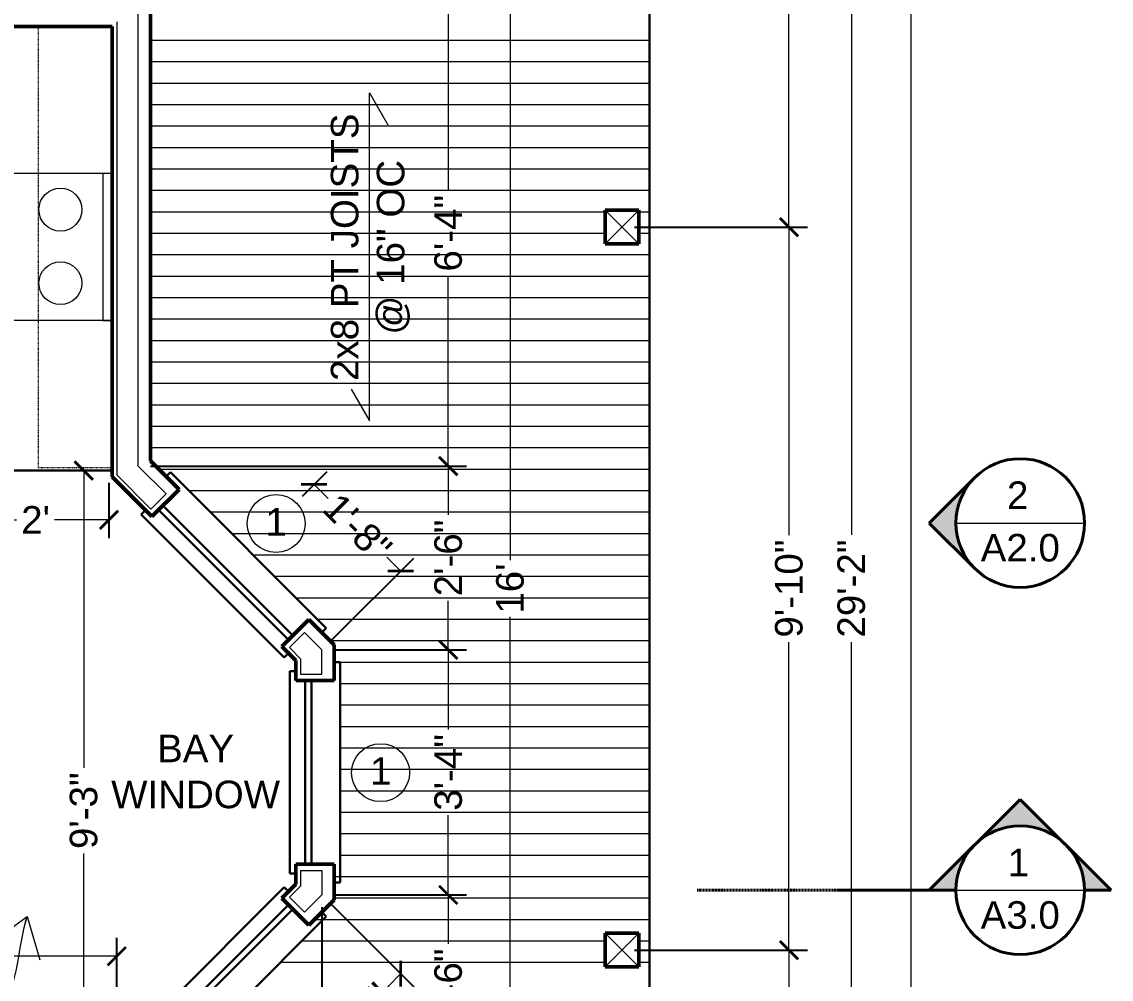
# Model space of a CAD drawing. Header units: inches. Extents: x -4969 to 16721, y 2489 to 24693.
# Drawn here: x 665 to 842.8, y 7137.5 to 7293.8 of the extents above; entities that cross this region are included whole.
import ezdxf

# ---------------------------------------------------------------- set-up
doc = ezdxf.new("R2010")
doc.units = ezdxf.units.IN
doc.header["$MEASUREMENT"] = 0
doc.linetypes.add('CENTER', pattern=[2, 1.25, -0.25, 0.25, -0.25])
doc.linetypes.add('DASHED2', pattern=[0.375, 0.25, -0.125])
doc.layers.get('0').update_dxf_attribs({"lineweight": 5})
for name, color, linetype, lineweight in [('1', 1, 'Continuous', 9), ('2', 6, 'Continuous', 20), ('3', 3, 'Continuous', 30), ('5', 4, 'Continuous', 50), ('A-DIMSx', 7, 'Continuous', 9), ('A-LINK', 7, 'Continuous', 40), ('A-SYMB', 7, 'Continuous', 20), ('A-TEXTx', 7, 'Continuous', 20)]:
    doc.layers.add(name, color=color, linetype=linetype, lineweight=lineweight)
doc.styles.get("Standard").update_dxf_attribs({"font": 'Arial.ttf'})
doc.dimstyles.get("Standard").update_dxf_attribs({"dimtxt": 3, "dimasz": 2, "dimexe": 0.03125, "dimexo": 0.0625, "dimgap": 0.03125, "dimtad": 0, "dimtoh": 1, "dimdec": 4, "dimlfac": 0.99985, "dimzin": 0, "dimdsep": 46, "dimlunit": 4, "dimtxsty": 'Standard', "dimblk": 'ARCHTICK', "dimblk1": 'ARCHTICK', "dimblk2": 'ARCHTICK', "dimcen": 0.09, "dimclrt": 256, "dimadec": 0, "dimazin": 0, "dimtfac": 1, "dimtdec": 4, "dimtofl": 0, "dimtmove": 0, "dimatfit": 3, "dimfxl": 1, "dimtolj": 1, "dimtzin": 0, "dimarcsym": 0})

# ---------------------------------------------------------------- blocks, each defined once
blk = doc.blocks.new('window plan 30')
at = {"layer": '1'}
for p, q in [((181.69, 1684.26), (181.69, 1680.76)), ((213.69, 1684.26), (213.69, 1680.76))]:
    blk.add_line(p, q, dxfattribs=at)
at = {"layer": '3'}
for p, q in [((181.19, 1685.01), (181.19, 1686.01)), ((181.19, 1686.01), (214.19, 1686.01)), ((214.19, 1686.01), (214.19, 1685.01)), ((212.69, 1683.48), (182.69, 1683.48)), ((212.69, 1682.48), (182.69, 1682.48)), ((179.69, 1677.76), (179.69, 1678.76)), ((215.69, 1677.76), (179.69, 1677.76)), ((215.69, 1678.76), (215.69, 1677.76))]:
    blk.add_line(p, q, dxfattribs=at)
at = {"layer": '5'}
for p, q in [((182.69, 1685.01), (182.69, 1678.76)), ((212.69, 1685.01), (212.69, 1678.76))]:
    blk.add_line(p, q, dxfattribs=at)
blk = doc.blocks.new('_ArchTick')
at = {"color": 0, "linetype": 'ByBlock', "lineweight": 0, "const_width": 0.15}
blk.add_lwpolyline([(-0.5, -0.5), (0.5, 0.5)], dxfattribs=at)
blk = doc.blocks.new('*D25')
at = {"layer": 'A-DIMSx', "color": 0, "lineweight": -2, "ltscale": 0.1, "transparency": 16777216}
for p, q in [((686, 7297.27), (747.71, 7297.27)), ((686, 7105.27), (747.71, 7105.27))]:
    blk.add_line(p, q, dxfattribs=at)
at = {"layer": 'A-DIMSx', "color": 0, "lineweight": 5, "ltscale": 0.1, "transparency": 16777216}
for p, q in [((744.71, 7297.27), (744.71, 7205.88)), ((744.71, 7105.27), (744.71, 7196.67))]:
    blk.add_line(p, q, dxfattribs=at)
at = {"layer": 'Defpoints', "color": 0, "ltscale": 0.1, "transparency": 16777216}
for p in [(684, 7297.27), (684, 7105.27), (744.71, 7105.27)]:
    blk.add_point(p, dxfattribs=at)
at = {"layer": 'A-DIMSx', "color": 0, "lineweight": 5, "ltscale": 0.1, "transparency": 16777216, "xscale": 3, "yscale": 3, "zscale": 3}
for p, rotation in [((744.71, 7297.27), 90), ((744.71, 7105.27), 270)]:
    blk.add_blockref('_ArchTick', p, dxfattribs=dict(at, rotation=rotation))
at = {"layer": 'A-DIMSx', "ltscale": 0.1, "transparency": 16777216, "insert": (744.71, 7201.27), "char_height": 4.5, "attachment_point": 5, "rotation": 90}
blk.add_mtext("\\A1;16'", dxfattribs=at)
blk = doc.blocks.new('*D50')
at = {"layer": 'A-DIMSx', "color": 0, "lineweight": -2, "ltscale": 0.1, "transparency": 16777216}
for p, q in [((572.5, 7151.02), (572.5, 7138.26)), ((680.5, 7124.27), (680.5, 7144.26))]:
    blk.add_line(p, q, dxfattribs=at)
at = {"layer": 'A-DIMSx', "color": 0, "lineweight": 5, "ltscale": 0.1, "transparency": 16777216}
for p, q in [((572.5, 7141.26), (623.43, 7141.26)), ((680.5, 7141.26), (629.57, 7141.26))]:
    blk.add_line(p, q, dxfattribs=at)
at = {"layer": 'Defpoints', "color": 0, "ltscale": 0.1, "transparency": 16777216}
for p in [(572.5, 7153.02), (680.5, 7141.26), (680.5, 7122.27)]:
    blk.add_point(p, dxfattribs=at)
at = {"layer": 'A-DIMSx', "color": 0, "lineweight": 5, "ltscale": 0.1, "transparency": 16777216, "xscale": 3, "yscale": 3, "zscale": 3, "rotation": 180}
blk.add_blockref('_ArchTick', (572.5, 7141.26), dxfattribs=at)
at = {"layer": 'A-DIMSx', "color": 0, "lineweight": 5, "ltscale": 0.1, "transparency": 16777216, "xscale": 3, "yscale": 3, "zscale": 3}
blk.add_blockref('_ArchTick', (680.5, 7141.26), dxfattribs=at)
at = {"layer": 'A-DIMSx', "ltscale": 0.1, "transparency": 16777216, "insert": (626.5, 7141.26), "char_height": 4.5, "attachment_point": 5}
blk.add_mtext("\\A1;9'", dxfattribs=at)
blk = doc.blocks.new('Elevation Callout - 1')
at = {"layer": 'A-LINK', "ltscale": 0.1}
blk.add_hatch(color=152, dxfattribs=at).paths.add_polyline_path([(2031.59, 7377.65), (2039.01, 7370.23), (2046.43, 7377.65, -0.198912), (2039.01, 7374.58, -0.198912)])
at = {"layer": 'A-LINK', "color": 152, "ltscale": 0.1}
for q in [(2031.59, 7377.65), (2046.43, 7377.65)]:
    blk.add_line((2039.01, 7370.23), q, dxfattribs=at)
blk.add_circle((2039.01, 7385.08), 10.5, dxfattribs=at)
blk = doc.blocks.new('Section Callout')
at = {"layer": 'A-LINK', "ltscale": 0.1}
h = blk.add_hatch(color=152, dxfattribs=at)
h.paths.add_polyline_path([(1891.06, 7392.5), (1883.64, 7385.08), (1891.06, 7377.65, -0.198912), (1887.98, 7385.08, -0.198912)])
h.paths.add_polyline_path([(1898.48, 7399.92), (1891.06, 7392.5, -0.198912), (1898.48, 7395.58)])
h.paths.add_polyline_path([(1891.06, 7377.65), (1898.48, 7370.23), (1898.48, 7374.58, -0.198912)])
at = {"layer": 'A-LINK', "color": 152, "ltscale": 0.1}
for p, q in [((1883.64, 7385.08), (1898.48, 7399.92)), ((1898.48, 7399.92), (1898.48, 7395.58)), ((1883.64, 7385.08), (1898.48, 7370.23)), ((1898.48, 7374.58), (1898.48, 7370.23)), ((1898.48, 7370.23), (1898.48, 7355.49))]:
    blk.add_line(p, q, dxfattribs=at)
blk.add_circle((1898.48, 7385.08), 10.5, dxfattribs=at)
blk = doc.blocks.new('*D412')
at = {"layer": 'A-DIMSx', "color": 0, "lineweight": -2, "ltscale": 0.1, "transparency": 16777216}
for p, q in [((715.41, 7149.86), (728.98, 7136.29)), ((710.81, 7126.18), (714.84, 7122.15))]:
    blk.add_line(p, q, dxfattribs=at)
at = {"layer": 'A-DIMSx', "color": 0, "lineweight": 5, "ltscale": 0.1, "transparency": 16777216}
for p, q in [((726.86, 7138.42), (724.57, 7136.13)), ((712.71, 7124.27), (715, 7126.56))]:
    blk.add_line(p, q, dxfattribs=at)
at = {"layer": 'Defpoints', "color": 0, "ltscale": 0.1, "transparency": 16777216}
for p in [(714, 7151.27), (726.86, 7138.42), (709.39, 7127.59)]:
    blk.add_point(p, dxfattribs=at)
at = {"layer": 'A-DIMSx', "color": 0, "lineweight": 5, "ltscale": 0.1, "transparency": 16777216, "xscale": 3, "yscale": 3, "zscale": 3}
for p, rotation in [((726.86, 7138.42), 44.99999999999725), ((712.71, 7124.27), 224.9999999999972)]:
    blk.add_blockref('_ArchTick', p, dxfattribs=dict(at, rotation=rotation))
at = {"layer": 'A-DIMSx', "ltscale": 0.1, "transparency": 16777216, "insert": (719.79, 7131.34), "char_height": 4.5, "attachment_point": 5, "rotation": 45}
blk.add_mtext('\\A1;1\'-8"', dxfattribs=at)
blk = doc.blocks.new('*D413')
at = {"layer": 'A-DIMSx', "color": 0, "lineweight": -2, "ltscale": 0.1, "transparency": 16777216}
for p, q in [((716, 7191.27), (737.62, 7191.27)), ((716.06, 7151.27), (737.62, 7151.27))]:
    blk.add_line(p, q, dxfattribs=at)
at = {"layer": 'A-DIMSx', "color": 0, "lineweight": 5, "ltscale": 0.1, "transparency": 16777216}
for p, q in [((734.62, 7191.27), (734.62, 7178.25)), ((734.62, 7151.27), (734.62, 7164.3))]:
    blk.add_line(p, q, dxfattribs=at)
at = {"layer": 'Defpoints', "color": 0, "ltscale": 0.1, "transparency": 16777216}
for p in [(714, 7191.27), (734.62, 7191.27), (714.06, 7151.27)]:
    blk.add_point(p, dxfattribs=at)
at = {"layer": 'A-DIMSx', "color": 0, "lineweight": 5, "ltscale": 0.1, "transparency": 16777216, "xscale": 3, "yscale": 3, "zscale": 3}
for p, rotation in [((734.62, 7191.27), 90), ((734.62, 7151.27), 270)]:
    blk.add_blockref('_ArchTick', p, dxfattribs=dict(at, rotation=rotation))
at = {"layer": 'A-DIMSx', "ltscale": 0.1, "transparency": 16777216, "insert": (734.62, 7171.27), "char_height": 4.5, "attachment_point": 5, "rotation": 90}
blk.add_mtext('\\A1;3\'-4"', dxfattribs=at)
blk = doc.blocks.new('*D414')
at = {"layer": 'A-DIMSx', "color": 0, "lineweight": -2, "ltscale": 0.1, "transparency": 16777216}
for p, q in [((686, 7221.27), (737.62, 7221.27)), ((716.06, 7191.27), (737.62, 7191.27))]:
    blk.add_line(p, q, dxfattribs=at)
at = {"layer": 'A-DIMSx', "color": 0, "lineweight": 5, "ltscale": 0.1, "transparency": 16777216}
for p, q in [((734.62, 7221.27), (734.62, 7213.29)), ((734.62, 7191.27), (734.62, 7199.26))]:
    blk.add_line(p, q, dxfattribs=at)
at = {"layer": 'Defpoints', "color": 0, "ltscale": 0.1, "transparency": 16777216}
for p in [(684, 7221.27), (734.62, 7221.27), (714.06, 7191.27)]:
    blk.add_point(p, dxfattribs=at)
at = {"layer": 'A-DIMSx', "color": 0, "lineweight": 5, "ltscale": 0.1, "transparency": 16777216, "xscale": 3, "yscale": 3, "zscale": 3}
for p, rotation in [((734.62, 7221.27), 90), ((734.62, 7191.27), 270)]:
    blk.add_blockref('_ArchTick', p, dxfattribs=dict(at, rotation=rotation))
at = {"layer": 'A-DIMSx', "ltscale": 0.1, "transparency": 16777216, "insert": (734.62, 7206.27), "char_height": 4.5, "attachment_point": 5, "rotation": 90}
blk.add_mtext('\\A1;2\'-6"', dxfattribs=at)
blk = doc.blocks.new('*D415')
at = {"layer": 'A-DIMSx', "color": 0, "lineweight": -2, "ltscale": 0.1, "transparency": 16777216}
for p, q in [((686, 7297.27), (737.62, 7297.27)), ((686.06, 7221.27), (737.62, 7221.27))]:
    blk.add_line(p, q, dxfattribs=at)
at = {"layer": 'A-DIMSx', "color": 0, "lineweight": 5, "ltscale": 0.1, "transparency": 16777216}
for p, q in [((734.62, 7297.27), (734.62, 7266.27)), ((734.62, 7221.27), (734.62, 7252.28))]:
    blk.add_line(p, q, dxfattribs=at)
at = {"layer": 'Defpoints', "color": 0, "ltscale": 0.1, "transparency": 16777216}
for p in [(684, 7297.27), (734.62, 7297.27), (684.06, 7221.27)]:
    blk.add_point(p, dxfattribs=at)
at = {"layer": 'A-DIMSx', "color": 0, "lineweight": 5, "ltscale": 0.1, "transparency": 16777216, "xscale": 3, "yscale": 3, "zscale": 3}
for p, rotation in [((734.62, 7297.27), 90), ((734.62, 7221.27), 270)]:
    blk.add_blockref('_ArchTick', p, dxfattribs=dict(at, rotation=rotation))
at = {"layer": 'A-DIMSx', "ltscale": 0.1, "transparency": 16777216, "insert": (734.62, 7259.27), "char_height": 4.5, "attachment_point": 5, "rotation": 90}
blk.add_mtext('\\A1;6\'-4"', dxfattribs=at)
blk = doc.blocks.new('*D416')
at = {"layer": 'A-DIMSx', "color": 0, "lineweight": -2, "ltscale": 0.1, "transparency": 16777216}
for p, q in [((718.06, 7151.27), (737.62, 7151.27)), ((686, 7121.27), (737.62, 7121.27))]:
    blk.add_line(p, q, dxfattribs=at)
at = {"layer": 'A-DIMSx', "color": 0, "lineweight": 5, "ltscale": 0.1, "transparency": 16777216}
for p, q in [((734.62, 7151.27), (734.62, 7143.29)), ((734.62, 7121.27), (734.62, 7129.26))]:
    blk.add_line(p, q, dxfattribs=at)
at = {"layer": 'Defpoints', "color": 0, "ltscale": 0.1, "transparency": 16777216}
for p in [(716.06, 7151.27), (734.62, 7151.27), (684, 7121.27)]:
    blk.add_point(p, dxfattribs=at)
at = {"layer": 'A-DIMSx', "color": 0, "lineweight": 5, "ltscale": 0.1, "transparency": 16777216, "xscale": 3, "yscale": 3, "zscale": 3}
for p, rotation in [((734.62, 7151.27), 90), ((734.62, 7121.27), 270)]:
    blk.add_blockref('_ArchTick', p, dxfattribs=dict(at, rotation=rotation))
at = {"layer": 'A-DIMSx', "ltscale": 0.1, "transparency": 16777216, "insert": (734.62, 7136.27), "char_height": 4.5, "attachment_point": 5, "rotation": 90}
blk.add_mtext('\\A1;2\'-6"', dxfattribs=at)
blk = doc.blocks.new('*D419')
at = {"layer": 'A-DIMSx', "color": 0, "lineweight": -2, "ltscale": 0.1, "transparency": 16777216}
for p, q in [((655.25, 7218.52), (655.25, 7209.5)), ((679.23, 7218.52), (679.23, 7209.5))]:
    blk.add_line(p, q, dxfattribs=at)
at = {"layer": 'A-DIMSx', "color": 0, "lineweight": 5, "ltscale": 0.1, "transparency": 16777216}
for p, q in [((655.25, 7212.5), (664.13, 7212.5)), ((679.23, 7212.5), (670.35, 7212.5))]:
    blk.add_line(p, q, dxfattribs=at)
at = {"layer": 'Defpoints', "color": 0, "ltscale": 0.1, "transparency": 16777216}
for p in [(655.25, 7220.52), (679.23, 7220.52), (679.23, 7212.5)]:
    blk.add_point(p, dxfattribs=at)
at = {"layer": 'A-DIMSx', "color": 0, "lineweight": 5, "ltscale": 0.1, "transparency": 16777216, "xscale": 3, "yscale": 3, "zscale": 3, "rotation": 180}
blk.add_blockref('_ArchTick', (655.25, 7212.5), dxfattribs=at)
at = {"layer": 'A-DIMSx', "color": 0, "lineweight": 5, "ltscale": 0.1, "transparency": 16777216, "xscale": 3, "yscale": 3, "zscale": 3}
blk.add_blockref('_ArchTick', (679.23, 7212.5), dxfattribs=at)
at = {"layer": 'A-DIMSx', "ltscale": 0.1, "transparency": 16777216, "insert": (667.24, 7212.5), "char_height": 4.5, "attachment_point": 5}
blk.add_mtext("\\A1;2'", dxfattribs=at)
blk = doc.blocks.new('*D420')
at = {"layer": 'A-DIMSx', "color": 0, "lineweight": -2, "ltscale": 0.1, "transparency": 16777216}
for p, q in [((669.5, 7220.52), (678.1, 7220.52)), ((669.5, 7109.52), (678.1, 7109.52))]:
    blk.add_line(p, q, dxfattribs=at)
at = {"layer": 'A-DIMSx', "color": 0, "lineweight": 5, "ltscale": 0.1, "transparency": 16777216}
for p, q in [((675.1, 7220.52), (675.1, 7172.01)), ((675.1, 7109.52), (675.1, 7158.04))]:
    blk.add_line(p, q, dxfattribs=at)
at = {"layer": 'Defpoints', "color": 0, "ltscale": 0.1, "transparency": 16777216}
for p in [(667.5, 7220.52), (667.5, 7109.52), (675.1, 7109.52)]:
    blk.add_point(p, dxfattribs=at)
at = {"layer": 'A-DIMSx', "color": 0, "lineweight": 5, "ltscale": 0.1, "transparency": 16777216, "xscale": 3, "yscale": 3, "zscale": 3}
for p, rotation in [((675.1, 7220.52), 90), ((675.1, 7109.52), 270)]:
    blk.add_blockref('_ArchTick', p, dxfattribs=dict(at, rotation=rotation))
at = {"layer": 'A-DIMSx', "ltscale": 0.1, "transparency": 16777216, "insert": (675.1, 7165.02), "char_height": 4.5, "attachment_point": 5, "rotation": 90}
blk.add_mtext('\\A1;9\'-3"', dxfattribs=at)
blk = doc.blocks.new('*D421')
at = {"layer": 'A-DIMSx', "color": 0, "lineweight": -2, "ltscale": 0.1, "transparency": 16777216}
for p, q in [((710.81, 7216.37), (714.84, 7220.4)), ((715.41, 7192.69), (728.98, 7206.26))]:
    blk.add_line(p, q, dxfattribs=at)
at = {"layer": 'A-DIMSx', "color": 0, "lineweight": 5, "ltscale": 0.1, "transparency": 16777216}
for p, q in [((712.71, 7218.28), (715, 7215.99)), ((726.86, 7204.13), (724.57, 7206.42))]:
    blk.add_line(p, q, dxfattribs=at)
at = {"layer": 'Defpoints', "color": 0, "ltscale": 0.1, "transparency": 16777216}
for p in [(709.39, 7214.95), (726.86, 7204.13), (714, 7191.27)]:
    blk.add_point(p, dxfattribs=at)
at = {"layer": 'A-DIMSx', "color": 0, "lineweight": 5, "ltscale": 0.1, "transparency": 16777216, "xscale": 3, "yscale": 3, "zscale": 3}
for p, rotation in [((712.71, 7218.28), 135.0000000000027), ((726.86, 7204.13), 315.0000000000027)]:
    blk.add_blockref('_ArchTick', p, dxfattribs=dict(at, rotation=rotation))
at = {"layer": 'A-DIMSx', "ltscale": 0.1, "transparency": 16777216, "insert": (719.79, 7211.21), "char_height": 4.5, "attachment_point": 5, "rotation": 315}
blk.add_mtext('\\A1;1\'-8"', dxfattribs=at)
blk = doc.blocks.new('*D422')
at = {"layer": 'A-DIMSx', "color": 0, "lineweight": -2, "ltscale": 0.1, "transparency": 16777216}
for p, q in [((714, 7149.27), (714, 7078.55)), ((684, 7103.27), (684, 7078.55))]:
    blk.add_line(p, q, dxfattribs=at)
at = {"layer": 'A-DIMSx', "color": 0, "lineweight": 5, "ltscale": 0.1, "transparency": 16777216}
for p, q in [((684, 7081.55), (691.98, 7081.55)), ((714, 7081.55), (706.02, 7081.55))]:
    blk.add_line(p, q, dxfattribs=at)
at = {"layer": 'Defpoints', "color": 0, "ltscale": 0.1, "transparency": 16777216}
for p in [(714, 7151.27), (684, 7105.27), (684, 7081.55)]:
    blk.add_point(p, dxfattribs=at)
at = {"layer": 'A-DIMSx', "color": 0, "lineweight": 5, "ltscale": 0.1, "transparency": 16777216, "xscale": 3, "yscale": 3, "zscale": 3, "rotation": 180}
blk.add_blockref('_ArchTick', (684, 7081.55), dxfattribs=at)
at = {"layer": 'A-DIMSx', "color": 0, "lineweight": 5, "ltscale": 0.1, "transparency": 16777216, "xscale": 3, "yscale": 3, "zscale": 3}
blk.add_blockref('_ArchTick', (714, 7081.55), dxfattribs=at)
at = {"layer": 'A-DIMSx', "ltscale": 0.1, "transparency": 16777216, "insert": (699, 7081.55), "char_height": 4.5, "attachment_point": 5}
blk.add_mtext('\\A1;2\'-6"', dxfattribs=at)
blk = doc.blocks.new('*D472')
at = {"layer": 'A-DIMSx', "color": 0, "lineweight": -2, "ltscale": 0.1, "transparency": 16777216}
for p, q in [((765, 7142.27), (793.24, 7142.27)), ((767.75, 7026.27), (793.24, 7026.27))]:
    blk.add_line(p, q, dxfattribs=at)
at = {"layer": 'A-DIMSx', "color": 0, "lineweight": 5, "ltscale": 0.1, "transparency": 16777216}
for p, q in [((790.24, 7142.27), (790.24, 7091.26)), ((790.24, 7026.27), (790.24, 7077.29))]:
    blk.add_line(p, q, dxfattribs=at)
at = {"layer": 'Defpoints', "color": 0, "ltscale": 0.1, "transparency": 16777216}
for p in [(763, 7142.27), (790.24, 7142.27), (765.75, 7026.27)]:
    blk.add_point(p, dxfattribs=at)
at = {"layer": 'A-DIMSx', "color": 0, "lineweight": 5, "ltscale": 0.1, "transparency": 16777216, "xscale": 3, "yscale": 3, "zscale": 3}
for p, rotation in [((790.24, 7142.27), 90), ((790.24, 7026.27), 270)]:
    blk.add_blockref('_ArchTick', p, dxfattribs=dict(at, rotation=rotation))
at = {"layer": 'A-DIMSx', "ltscale": 0.1, "transparency": 16777216, "insert": (790.24, 7084.27), "char_height": 4.5, "attachment_point": 5, "rotation": 90}
blk.add_mtext('\\A1;9\'-8"', dxfattribs=at)
blk = doc.blocks.new('*D473')
at = {"layer": 'A-DIMSx', "color": 0, "lineweight": -2, "ltscale": 0.1, "transparency": 16777216}
for p, q in [((765, 7260.27), (793.24, 7260.27)), ((765, 7142.27), (793.24, 7142.27))]:
    blk.add_line(p, q, dxfattribs=at)
at = {"layer": 'A-DIMSx', "color": 0, "lineweight": 5, "ltscale": 0.1, "transparency": 16777216}
for p, q in [((790.24, 7260.27), (790.24, 7210)), ((790.24, 7142.27), (790.24, 7192.55))]:
    blk.add_line(p, q, dxfattribs=at)
at = {"layer": 'Defpoints', "color": 0, "ltscale": 0.1, "transparency": 16777216}
for p in [(763, 7260.27), (790.24, 7260.27), (763, 7142.27)]:
    blk.add_point(p, dxfattribs=at)
at = {"layer": 'A-DIMSx', "color": 0, "lineweight": 5, "ltscale": 0.1, "transparency": 16777216, "xscale": 3, "yscale": 3, "zscale": 3}
for p, rotation in [((790.24, 7260.27), 90), ((790.24, 7142.27), 270)]:
    blk.add_blockref('_ArchTick', p, dxfattribs=dict(at, rotation=rotation))
at = {"layer": 'A-DIMSx', "ltscale": 0.1, "transparency": 16777216, "insert": (790.24, 7201.27), "char_height": 4.5, "attachment_point": 5, "rotation": 90}
blk.add_mtext('\\A1;9\'-10"', dxfattribs=at)
blk = doc.blocks.new('*D474')
at = {"layer": 'A-DIMSx', "color": 0, "lineweight": -2, "ltscale": 0.1, "transparency": 16777216}
for p, q in [((765, 7376.27), (793.24, 7376.27)), ((765, 7260.27), (793.24, 7260.27))]:
    blk.add_line(p, q, dxfattribs=at)
at = {"layer": 'A-DIMSx', "color": 0, "lineweight": 5, "ltscale": 0.1, "transparency": 16777216}
for p, q in [((790.24, 7376.27), (790.24, 7325.26)), ((790.24, 7260.27), (790.24, 7311.29))]:
    blk.add_line(p, q, dxfattribs=at)
at = {"layer": 'Defpoints', "color": 0, "ltscale": 0.1, "transparency": 16777216}
for p in [(763, 7376.27), (790.24, 7376.27), (763, 7260.27)]:
    blk.add_point(p, dxfattribs=at)
at = {"layer": 'A-DIMSx', "color": 0, "lineweight": 5, "ltscale": 0.1, "transparency": 16777216, "xscale": 3, "yscale": 3, "zscale": 3}
for p, rotation in [((790.24, 7376.27), 90), ((790.24, 7260.27), 270)]:
    blk.add_blockref('_ArchTick', p, dxfattribs=dict(at, rotation=rotation))
at = {"layer": 'A-DIMSx', "ltscale": 0.1, "transparency": 16777216, "insert": (790.24, 7318.27), "char_height": 4.5, "attachment_point": 5, "rotation": 90}
blk.add_mtext('\\A1;9\'-8"', dxfattribs=at)
blk = doc.blocks.new('*D478')
at = {"layer": 'A-DIMSx', "color": 0, "lineweight": -2, "ltscale": 0.1, "transparency": 16777216}
for p, q in [((765.06, 7376.27), (803.43, 7376.27)), ((769.5, 7026.27), (803.43, 7026.27))]:
    blk.add_line(p, q, dxfattribs=at)
at = {"layer": 'A-DIMSx', "color": 0, "lineweight": 5, "ltscale": 0.1, "transparency": 16777216}
for p, q in [((800.43, 7376.27), (800.43, 7210.04)), ((800.43, 7026.27), (800.43, 7192.51))]:
    blk.add_line(p, q, dxfattribs=at)
at = {"layer": 'Defpoints', "color": 0, "ltscale": 0.1, "transparency": 16777216}
for p in [(763.06, 7376.27), (800.43, 7376.27), (767.5, 7026.27)]:
    blk.add_point(p, dxfattribs=at)
at = {"layer": 'A-DIMSx', "color": 0, "lineweight": 5, "ltscale": 0.1, "transparency": 16777216, "xscale": 3, "yscale": 3, "zscale": 3}
for p, rotation in [((800.43, 7376.27), 90), ((800.43, 7026.27), 270)]:
    blk.add_blockref('_ArchTick', p, dxfattribs=dict(at, rotation=rotation))
at = {"layer": 'A-DIMSx', "ltscale": 0.1, "transparency": 16777216, "insert": (800.43, 7201.27), "char_height": 4.5, "attachment_point": 5, "rotation": 90}
blk.add_mtext('\\A1;29\'-2"', dxfattribs=at)
blk = doc.blocks.new('*D489')
at = {"layer": 'A-DIMSx', "color": 0, "lineweight": -2, "ltscale": 0.1, "transparency": 16777216}
for p, q in [((274, 7171.27), (274, 6967.5)), ((767.5, 7019.77), (767.5, 6967.5))]:
    blk.add_line(p, q, dxfattribs=at)
at = {"layer": 'A-DIMSx', "color": 0, "lineweight": 5, "ltscale": 0.1, "transparency": 16777216}
for p, q in [((274, 6970.5), (510.29, 6970.5)), ((767.5, 6970.5), (531.21, 6970.5))]:
    blk.add_line(p, q, dxfattribs=at)
at = {"layer": 'Defpoints', "color": 0, "ltscale": 0.1, "transparency": 16777216}
for p in [(274, 7173.27), (767.5, 7021.77), (274, 6970.5)]:
    blk.add_point(p, dxfattribs=at)
at = {"layer": 'A-DIMSx', "color": 0, "lineweight": 5, "ltscale": 0.1, "transparency": 16777216, "xscale": 3, "yscale": 3, "zscale": 3, "rotation": 180}
blk.add_blockref('_ArchTick', (274, 6970.5), dxfattribs=at)
at = {"layer": 'A-DIMSx', "color": 0, "lineweight": 5, "ltscale": 0.1, "transparency": 16777216, "xscale": 3, "yscale": 3, "zscale": 3}
blk.add_blockref('_ArchTick', (767.5, 6970.5), dxfattribs=at)
at = {"layer": 'A-DIMSx', "ltscale": 0.1, "transparency": 16777216, "insert": (520.75, 6970.5), "char_height": 4.5, "attachment_point": 5}
blk.add_mtext('\\A1;41\'-1{\\H1x;\\S1/2;}"', dxfattribs=at)
blk = doc.blocks.new('*D492')
at = {"layer": 'A-DIMSx', "color": 0, "lineweight": -2, "ltscale": 0.1, "transparency": 16777216}
for p, q in [((655.22, 7873.27), (813.17, 7873.27)), ((530, 7001.77), (813.17, 7001.77))]:
    blk.add_line(p, q, dxfattribs=at)
at = {"layer": 'A-DIMSx', "color": 0, "lineweight": 5, "ltscale": 0.1, "transparency": 16777216}
for p, q in [((810.17, 7873.27), (810.17, 7447.88)), ((810.17, 7001.77), (810.17, 7427.17))]:
    blk.add_line(p, q, dxfattribs=at)
at = {"layer": 'Defpoints', "color": 0, "ltscale": 0.1, "transparency": 16777216}
for p in [(653.22, 7873.27), (810.17, 7873.27), (528, 7001.77)]:
    blk.add_point(p, dxfattribs=at)
at = {"layer": 'A-DIMSx', "color": 0, "lineweight": 5, "ltscale": 0.1, "transparency": 16777216, "xscale": 3, "yscale": 3, "zscale": 3}
for p, rotation in [((810.17, 7873.27), 90), ((810.17, 7001.77), 270)]:
    blk.add_blockref('_ArchTick', p, dxfattribs=dict(at, rotation=rotation))
at = {"layer": 'A-DIMSx', "ltscale": 0.1, "transparency": 16777216, "insert": (810.17, 7437.52), "char_height": 4.5, "attachment_point": 5, "rotation": 90}
blk.add_mtext('\\A1;72\'-7{\\H1x;\\S1/2;}"', dxfattribs=at)

msp = doc.modelspace()

# ---------------------------------------------------------------- linework, layer by layer
at = {"layer": '1'}
for p, q in [((683.9965993, 7221.2747155), (683.9965993, 7297.2747155)), ((680.4965993, 7293.7747155), (680.4965993, 7219.824968)), ((685.9965993, 7290.7747164), (767.4965984, 7290.7747164)), ((685.9965993, 7287.2747164), (767.4965984, 7287.2747164)), ((685.9965993, 7283.7747164), (767.4965984, 7283.7747164)), ((685.9965993, 7280.2747164), (767.4965984, 7280.2747164)), ((685.9965993, 7276.7747164), (767.4965984, 7276.7747164)), ((685.9965993, 7273.2747164), (767.4965984, 7273.2747164)), ((685.9965993, 7269.7747164), (767.4965984, 7269.7747164)), ((685.9965993, 7266.2747164), (767.4965984, 7266.2747164)), ((685.9965993, 7262.7747164), (760.2465993, 7262.7747164)), ((765.7465993, 7262.7747164), (767.4965984, 7262.7747164)), ((685.9965993, 7259.2747164), (760.2465993, 7259.2747164)), ((765.7465993, 7259.2747164), (767.4965984, 7259.2747164)), ((685.9965993, 7255.7747164), (767.4965984, 7255.7747164)), ((685.9965993, 7252.2747164), (767.4965984, 7252.2747164)), ((685.9965993, 7248.7747164), (767.4965984, 7248.7747164)), ((685.9965993, 7245.2747164), (767.4965984, 7245.2747164)), ((685.9965993, 7241.7747164), (767.4965984, 7241.7747164)), ((685.9965993, 7238.2747164), (767.4965984, 7238.2747164)), ((685.9965993, 7234.7747164), (767.4965984, 7234.7747164)), ((685.9965993, 7231.2747164), (767.4965984, 7231.2747164)), ((685.9965993, 7227.7747164), (767.4965984, 7227.7747164)), ((685.9965993, 7224.2747164), (767.4965984, 7224.2747164)), ((688.5407551, 7216.7305596), (683.9965993, 7221.2747155)), ((686.0658814, 7214.2556859), (680.4965993, 7219.824968)), ((687.3250255, 7220.7747164), (767.4965984, 7220.7747164)), ((692.2392391, 7217.2747164), (767.4965984, 7217.2747164)), ((695.7392391, 7213.7747164), (767.4965984, 7213.7747164)), ((699.2392391, 7210.2747164), (767.4965984, 7210.2747164)), ((702.7392391, 7206.7747164), (767.4965984, 7206.7747164)), ((706.2392391, 7203.2747164), (767.4965984, 7203.2747164)), ((709.7392391, 7199.7747164), (767.4965984, 7199.7747164)), ((713.2392391, 7196.2747164), (767.4965984, 7196.2747164)), ((713.9965993, 7191.2747155), (711.1681721, 7194.1031426)), ((715.3250255, 7192.7747164), (767.4965984, 7192.7747164)), ((710.4965993, 7189.824968), (708.6932984, 7191.6282689)), ((713.9965993, 7187.2747155), (713.9965993, 7191.2747155)), ((710.4965993, 7189.824968), (710.4965993, 7187.2747155)), ((715.9965993, 7189.2747164), (767.4965984, 7189.2747164)), ((716.9965993, 7185.7747164), (767.4965984, 7185.7747164)), ((716.9965993, 7182.2747164), (767.4965984, 7182.2747164)), ((716.9965993, 7178.7747164), (767.4965984, 7178.7747164)), ((716.9965993, 7175.2747164), (767.4965984, 7175.2747164)), ((716.9965993, 7171.7747164), (767.4965984, 7171.7747164)), ((716.9965993, 7168.2747164), (767.4965984, 7168.2747164)), ((716.9965993, 7164.7747164), (767.4965984, 7164.7747164)), ((716.9965993, 7161.2747164), (767.4965984, 7161.2747164)), ((716.9965993, 7157.7747164), (767.4965984, 7157.7747164)), ((710.4965993, 7155.2747155), (710.4965993, 7152.7244629)), ((713.9965993, 7155.2747155), (713.9965993, 7151.2747155)), ((715.9965993, 7154.2747164), (767.4965984, 7154.2747164)), ((710.4965993, 7152.7244629), (708.6932984, 7150.9211621)), ((713.9965993, 7151.2747155), (711.1681721, 7148.4462883)), ((715.9965993, 7150.7747164), (767.4965984, 7150.7747164)), ((712.8250273, 7147.2747164), (767.4965984, 7147.2747164)), ((710.7392409, 7143.7747164), (760.2465993, 7143.7747164)), ((765.7465993, 7143.7747164), (767.4965984, 7143.7747164)), ((707.2392409, 7140.2747164), (760.2465993, 7140.2747164)), ((765.7465993, 7140.2747164), (767.4965984, 7140.2747164))]:
    msp.add_line(p, q, dxfattribs=at)
at = {"layer": '1', "linetype": 'DASHED2', "ltscale": 0.25}
for q in [(667.7465993, 7293.0247155), (679.7465993, 7221.0247155)]:
    msp.add_line((667.7465993, 7221.0247155), q, dxfattribs=at)
at = {"layer": '1', "ltscale": 0.1}
for centre in [(671.2966418, 7263.1124024), (671.2966418, 7251.1124024)]:
    msp.add_circle(centre, 3.5, dxfattribs=at)
at = {"layer": '2'}
for p, q in [((679.7465993, 7269.0247155), (655.2465993, 7269.0247155)), ((679.7465993, 7245.0247155), (655.2465993, 7245.0247155))]:
    msp.add_line(p, q, dxfattribs=at)
at = {"layer": '2', "ltscale": 0.25}
for p, q in [((760.2465993, 7263.0247164), (765.7465993, 7257.5247164)), ((765.7465993, 7263.0247164), (760.2465993, 7257.5247164)), ((760.2465993, 7145.0247155), (765.7465993, 7139.5247155)), ((765.7465993, 7145.0247155), (760.2465993, 7139.5247155))]:
    msp.add_line(p, q, dxfattribs=at)
at = {"layer": '2', "color": 152, "ltscale": 0.1}
for p, q in [((817.4965992, 7211.9696035), (838.4965993, 7211.9696035)), ((817.4965992, 7152.0247155), (838.4965993, 7152.0247155))]:
    msp.add_line(p, q, dxfattribs=at)
at = {"layer": '2', "ltscale": 0.25}
msp.add_lwpolyline([(718.7563306, 7233.840068), (721.7563306, 7228.6439156), (721.7563306, 7282.1702044), (724.7563306, 7276.974052)], dxfattribs=at)
at = {"layer": '2', "ltscale": 0.1}
msp.add_lwpolyline([(679.7465993, 7269.0247155), (678.2465993, 7269.0247155), (678.2465993, 7245.0247155), (679.7465993, 7245.0247155)], dxfattribs=at)
at = {"layer": '3'}
msp.add_line((767.4965993, 7380.7747155), (767.4965993, 7021.7747164), dxfattribs=at)
at = {"layer": '3', "ltscale": 0.1}
msp.add_line((655.2465993, 7220.5247155), (679.7465993, 7220.5247155), dxfattribs=at)
at = {"layer": '5'}
for p, q in [((685.9965993, 7222.1031426), (685.9965993, 7299.2747155)), ((679.7465993, 7293.0247155), (647.2465993, 7293.0247155)), ((679.7465993, 7219.5143078), (679.7465993, 7293.0247155)), ((760.2465993, 7263.0247164), (760.2465993, 7257.5247164)), ((765.7465993, 7263.0247164), (760.2465993, 7263.0247164)), ((765.7465993, 7263.0247164), (765.7465993, 7257.5247164)), ((760.2465993, 7257.5247164), (765.7465993, 7257.5247164)), ((690.6620755, 7217.4376664), (685.9965993, 7222.1031426)), ((679.7465993, 7219.5143078), (686.2426581, 7213.018249)), ((715.9965993, 7192.1031426), (711.8752789, 7196.2244629)), ((709.7465993, 7189.5143078), (707.4558615, 7191.8050456)), ((715.9965993, 7186.2747155), (715.9965993, 7192.1031426)), ((715.9965993, 7186.2747155), (715.9965993, 7192.1031426)), ((709.7465993, 7186.2747155), (709.7465993, 7189.5143078)), ((709.7465993, 7153.0351231), (709.7465993, 7156.2747155)), ((715.9965993, 7156.2747155), (715.9965993, 7150.4462883)), ((709.7465993, 7153.0351231), (707.4558615, 7150.7443854)), ((715.9965993, 7150.4462883), (711.8752789, 7146.324968)), ((760.2465993, 7145.0247155), (760.2465993, 7139.5247155)), ((765.7465993, 7145.0247155), (760.2465993, 7145.0247155)), ((765.7465993, 7145.0247155), (765.7465993, 7139.5247155)), ((760.2465993, 7139.5247155), (765.7465993, 7139.5247155))]:
    msp.add_line(p, q, dxfattribs=at)
at = {"layer": 'A-LINK', "color": 152, "linetype": 'CENTER', "ltscale": 0.15}
msp.add_line((775.2734149, 7152.0247155), (815.2686772, 7152.0247155), dxfattribs=at)
at = {"layer": 'A-SYMB', "ltscale": 0.25}
for centre in [(706.5113764, 7211.878057), (723.5732319, 7171.2232564)]:
    msp.add_circle(centre, 4.729898, dxfattribs=at)

# ---------------------------------------------------------------- block references
at = {"color": 152, "ltscale": 0.1, "xscale": -1, "rotation": 270}
msp.add_blockref('Elevation Callout - 1', (-6557.0789844, 5172.9595724), dxfattribs=at)
at = {"xscale": -1, "rotation": 134.9999999999996}
msp.add_blockref('window plan 30', (1748.5436876, 8533.6806135), dxfattribs=at)
for p, rotation in [((2394.7561745, 6973.5856635), 90.00000000000033), ((1748.5436876, 5808.8688175), 45.00000000000033)]:
    msp.add_blockref('window plan 30', p, dxfattribs=dict(rotation=rotation))
at = {"color": 152, "ltscale": 0.1, "rotation": 270.0000000000001}
msp.add_blockref('Section Callout', (-6557.0789844, 9050.5096664), dxfattribs=at)

# ---------------------------------------------------------------- texts
at = {"layer": 'A-LINK', "color": 152, "ltscale": 0.1, "attachment_point": 5}
for s, insert, char_height, width in [('2', (827.5764703, 7216.5129545), 4.5, 9.771161836), ('{\\H0.75x;A2.0}', (828.000857, 7207.9096393), 6, 9.85131083), ('{1}', (827.6864562, 7156.5680665), 4.5, 9.771161836), ('{\\H0.75x;A3.0}', (827.9923415, 7147.9647513), 6, 9.85131083)]:
    msp.add_mtext(s, dxfattribs=dict(at, insert=insert, char_height=char_height, width=width))
at = {"layer": 'A-TEXTx', "ltscale": 0.5, "insert": (715.4485821, 7256.978084), "char_height": 4.5, "width": 65.165552809, "attachment_point": 2, "rotation": 90}
msp.add_mtext('{2x8 PT JOISTS \\P@ 16" OC}', dxfattribs=at)
at = {"layer": 'A-TEXTx', "ltscale": 0.5, "char_height": 4.5}
for s, insert, width, attachment_point in [('{1}', (706.521126, 7212.1478263), 5.465913137, 5), ('{BAY WINDOW}', (693.3715758, 7177.4247784), 15.683812874, 2), ('{1}', (723.5829815, 7171.4930257), 5.465913137, 5)]:
    msp.add_mtext(s, dxfattribs=dict(at, insert=insert, width=width, attachment_point=attachment_point))

# ---------------------------------------------------------------- dimensions: what is measured, and where the dimension line sits
at = {"layer": 'A-DIMSx', "ltscale": 0.1}
for base, p1, p2, angle, override, picture, middle in [((810.1704137199, 7873.2747154682), (527.9965992748, 7001.7747163615), (653.218973311, 7873.2747154682), 90, {"dimtxt": 4.5, "dimasz": 3, "dimexe": 3, "dimexo": 2, "dimgap": 1, "dimlfac": -47.9928, "dimlwd": 5}, '*D492', (810.1704137199, 7437.5247159148)), ((790.2359472, 7376.2747164), (762.9965993, 7260.2747164), (762.9965993, 7376.2747164), 90, {"dimtxt": 4.5, "dimasz": 3, "dimexe": 3, "dimexo": 2, "dimgap": 1, "dimlfac": -47.9928, "dimlwd": 5}, '*D474', (790.2359472, 7318.2747164)), ((800.4275521692, 7376.2747163615), (767.4965992731, 7026.2747154682), (763.0590992731, 7376.2747163615), 90, {"dimtxt": 4.5, "dimasz": 3, "dimexe": 3, "dimexo": 2, "dimgap": 1, "dimlfac": -47.9928, "dimlwd": 5}, '*D478', (800.4275521692, 7201.2747159148)), ((744.7125371, 7105.2747155), (683.9965993, 7297.2747155), (683.9965993, 7105.2747155), 90, {"dimtxt": 4.5, "dimasz": 3, "dimexe": 3, "dimexo": 2, "dimgap": 1, "dimlfac": -47.9928, "dimlwd": 5}, '*D25', (744.7125371, 7201.2747155)), ((734.6153158, 7297.2747155), (684.0590993, 7221.2747155), (683.9965993, 7297.2747155), 90, {"dimtxt": 4.5, "dimasz": 3, "dimexe": 3, "dimexo": 2, "dimgap": 1, "dimlfac": -47.9928, "dimlwd": 5}, '*D415', (734.6153158, 7259.2747155)), ((790.2359472, 7260.2747164), (762.9965993, 7142.2747155), (762.9965993, 7260.2747164), 90, {"dimtxt": 4.5, "dimasz": 3, "dimexe": 3, "dimexo": 2, "dimgap": 1, "dimlfac": -47.9928, "dimlwd": 5}, '*D473', (790.2359472, 7201.2747159)), ((734.6153158, 7221.2747155), (714.0590993, 7191.2747155), (683.9965993, 7221.2747155), 90, {"dimtxt": 4.5, "dimasz": 3, "dimexe": 3, "dimexo": 2, "dimgap": 1, "dimlfac": -47.9928, "dimlwd": 5}, '*D414', (734.6153158, 7206.2747155)), ((675.0974009, 7109.5247155), (667.4965993, 7220.5247155), (667.4965993, 7109.5247155), 90, {"dimtxt": 4.5, "dimasz": 3, "dimexe": 3, "dimexo": 2, "dimgap": 1, "dimlfac": -47.9928, "dimlwd": 5}, '*D420', (675.0974009, 7165.0247155)), ((726.8561044, 7204.1342206), (709.3923065, 7214.954694), (713.9965993, 7191.2747155), 315, {"dimtxt": 4.5, "dimasz": 3, "dimexe": 3, "dimexo": 2, "dimgap": 1, "dimlfac": -47.9928, "dimlwd": 5}, '*D421', (719.7850366, 7211.2052884)), ((734.6153158, 7191.2747155), (714.0590993, 7151.2747155), (713.9965993, 7191.2747155), 90, {"dimtxt": 4.5, "dimasz": 3, "dimexe": 3, "dimexo": 2, "dimgap": 1, "dimlfac": -47.9928, "dimlwd": 5}, '*D413', (734.6153158, 7171.2747155)), ((734.6153158, 7151.2747155), (683.9965993, 7121.2747155), (716.0590993, 7151.2747155), 90, {"dimtxt": 4.5, "dimasz": 3, "dimexe": 3, "dimexo": 2, "dimgap": 1, "dimlfac": 0.99985, "dimlwd": 5}, '*D416', (734.6153158, 7136.2747155)), ((726.8561044, 7138.4152104), (709.3923065, 7127.594737), (713.9965993, 7151.2747155), 45, {"dimtxt": 4.5, "dimasz": 3, "dimexe": 3, "dimexo": 2, "dimgap": 1, "dimlfac": -47.9928, "dimlwd": 5}, '*D412', (719.7850366, 7131.3441426)), ((790.2359472, 7142.2747155), (765.7465993, 7026.2747155), (762.9965993, 7142.2747155), 90, {"dimtxt": 4.5, "dimasz": 3, "dimexe": 3, "dimexo": 2, "dimgap": 1, "dimlfac": -47.9928, "dimlwd": 5}, '*D472', (790.2359472, 7084.2747155))]:
    dim = msp.add_linear_dim(base=base, p1=p1, p2=p2, angle=angle, dimstyle='Standard', override=override, dxfattribs=at)
    dim.commit()
    dim.dimension.update_dxf_attribs({"geometry": picture, "text_midpoint": middle})
for base, p1, p2, picture, middle in [((679.2329131, 7212.5001179), (655.2465993, 7220.5247155), (679.2329131, 7220.5247155), '*D419', (667.2397562, 7212.5001179)), ((273.9965993, 6970.5043937), (767.4965993, 7021.7747164), (273.9965993, 7173.2747155), '*D489', (520.7465993, 6970.5043937)), ((680.4965993, 7141.2561874), (572.4965993, 7153.0247155), (680.4965993, 7122.2747155), '*D50', (626.4965993, 7141.2561874)), ((683.9965993, 7081.5455455), (713.9965993, 7151.2747155), (683.9965993, 7105.2747155), '*D422', (698.9965993, 7081.5455455))]:
    dim = msp.add_linear_dim(base=base, p1=p1, p2=p2, dimstyle='Standard', override={"dimtxt": 4.5, "dimasz": 3, "dimexe": 3, "dimexo": 2, "dimgap": 1, "dimlfac": -47.9928, "dimlwd": 5}, dxfattribs=at)
    dim.commit()
    dim.dimension.update_dxf_attribs({"geometry": picture, "text_midpoint": middle})

# ---------------------------------------------------------------- leaders
at = {"layer": 'A-TEXTx', "path_type": 1, "annotation_type": 0, "has_hookline": 1, "hookline_direction": 1, "text_width": 43.4989768}
msp.add_leader([(665.8849497, 7147.7490929), (660.4624484, 7131.8320444), (649.8466372, 7129.1363037)], dimstyle='Standard', override={"dimasz": 6, "dimgap": 1, "dimldrblk": 'Open90', "dimlwd": -1}, dxfattribs=at)

doc.saveas('drawing.dxf')
